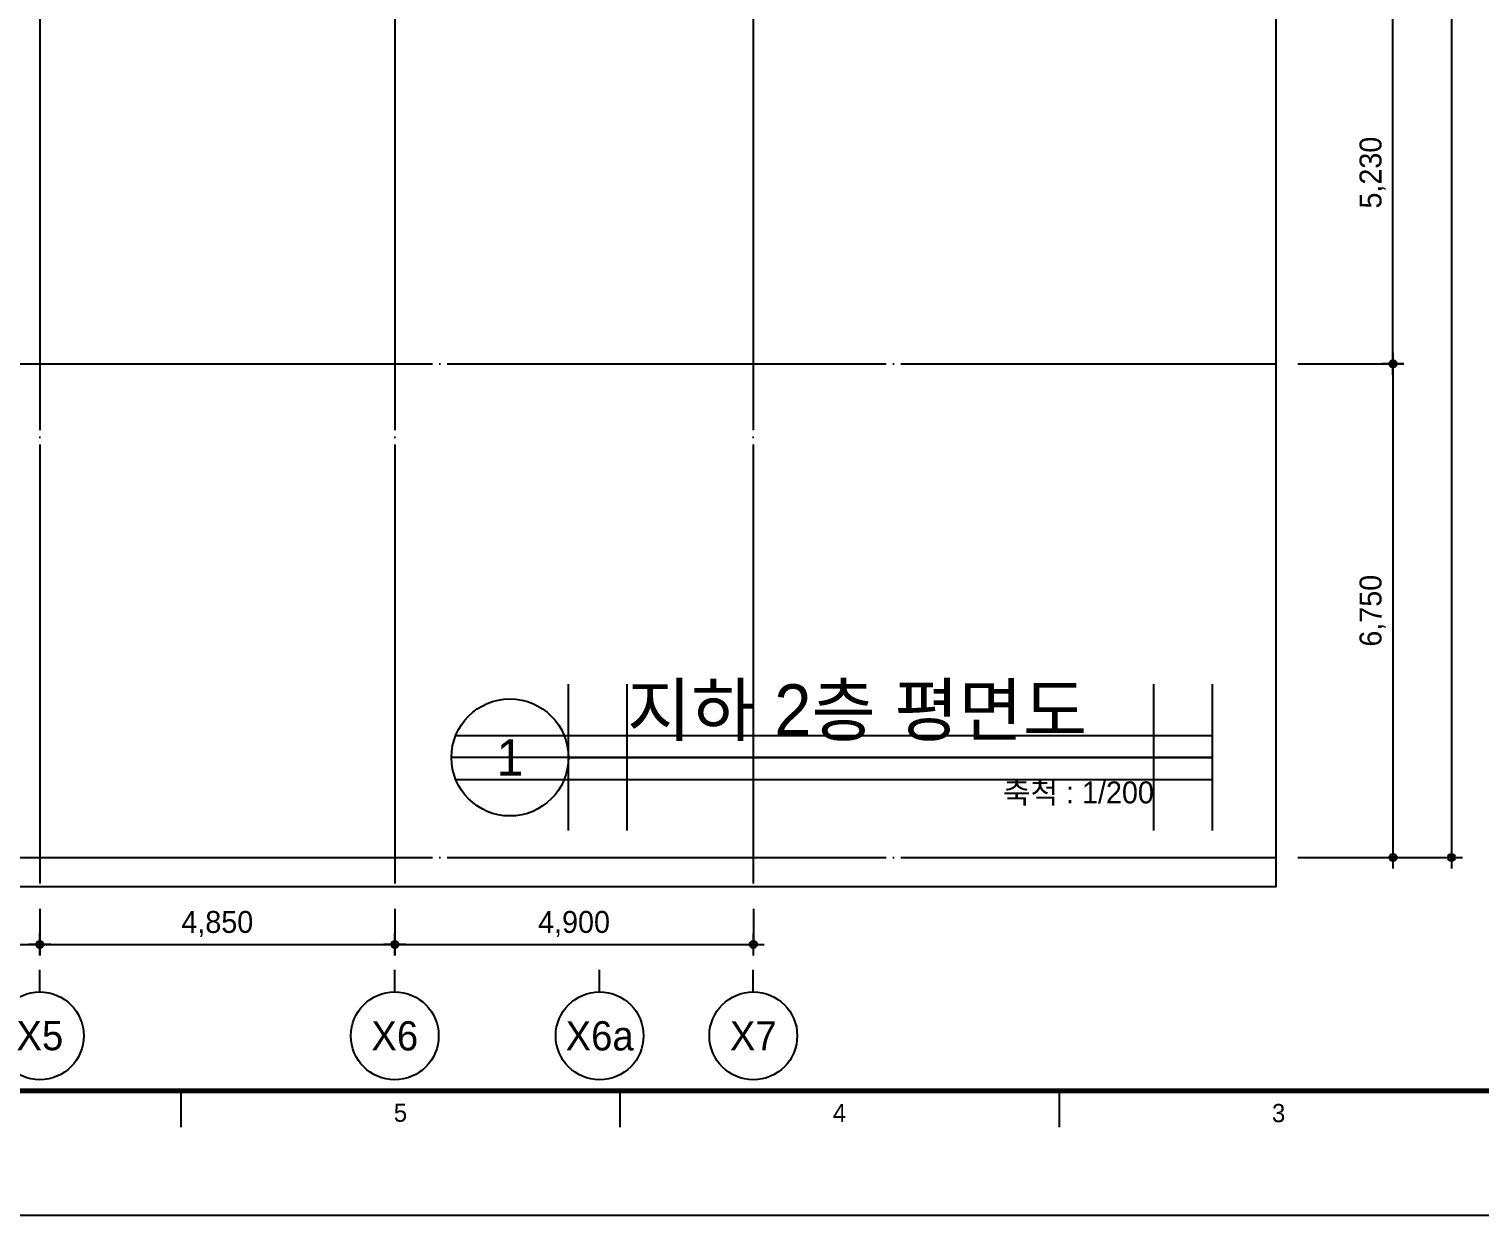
# Model space of a CAD drawing. Header units: millimetres. Extents: x 0 to 1390178, y 0 to 110113.
# Drawn here: x 303924 to 323739, y 0 to 16216 of the extents above; entities that cross this region are included whole.
import ezdxf
from ezdxf.enums import TextEntityAlignment as Align
from ezdxf.xclip import XClip

# ---------------------------------------------------------------- set-up
doc = ezdxf.new("R2010")
doc.units = ezdxf.units.MM
doc.header["$LTSCALE"] = 100
doc.header["$XCLIPFRAME"] = 0
doc.linetypes.add('X - 평면도$0$CEN', pattern=[62, 60, -1, 0, -1])
doc.layers.get('DEFPOINTS').update_dxf_attribs({"color": 145})
for name, color, linetype in [('AA-MKXM', 7, 'Continuous'), ('AA-XXXX-DIMS', 7, 'Continuous'), ('DIM', 7, 'Continuous'), ('X - SHEET$0$AA-BORD-FORM', 7, 'Continuous'), ('X - SHEET$0$AA-BORD-TEXT', 3, 'Continuous'), ('X - 평면도$0$AA-XXXX-CNTL', 1, 'X - 평면도$0$CEN')]:
    doc.layers.add(name, color=color, linetype=linetype)
doc.styles.add('HAUD01', font='Dotum.ttf')
doc.styles.get("Standard").update_dxf_attribs({"font": 'Dotum.ttf'})
doc.styles.add('X - SHEET$0$HAUD01', font='Dotum.ttf')
doc.dimstyles.new('HAUD-100', dxfattribs={"dimscale": 100, "dimtxt": 3, "dimasz": 1, "dimexe": 0, "dimexo": 3, "dimgap": 1, "dimtad": 1, "dimdec": 0, "dimdsep": 46, "dimlunit": 6, "dimtxsty": 'HAUD01', "dimblk": 'DIMDOT', "dimcen": 2.5, "dimdle": 1.5, "dimclrd": 7, "dimclre": 7, "dimclrt": 3, "dimadec": 0, "dimazin": 0, "dimtfac": 1, "dimtdec": 0, "dimtix": 1, "dimtmove": 2, "dimatfit": 3, "dimfxl": 1, "dimtvp": 1, "dimtolj": 1, "dimtzin": 0, "dimarcsym": 0})

# ---------------------------------------------------------------- blocks, each defined once
blk = doc.blocks.new('X - SHEET$0$HAUDsheetV')
at = {"layer": 'X - SHEET$0$AA-BORD-FORM', "color": 2}
for p, q in [((541, 17), (541, 12)), ((601, 17), (601, 12)), ((661, 17), (661, 12))]:
    blk.add_line(p, q, dxfattribs=at)
at = {"layer": 'X - SHEET$0$AA-BORD-FORM', "color": 1}
blk.add_lwpolyline([(1, 0), (841, 0), (841, 594), (1, 594)], close=True, dxfattribs=at)
at = {"layer": 'X - SHEET$0$AA-BORD-FORM', "color": 2, "const_width": 0.682}
blk.add_lwpolyline([(21, 17), (21, 577), (821, 577), (821, 17)], close=True, dxfattribs=at)
at = {"layer": 'X - SHEET$0$AA-BORD-TEXT', "color": 7, "style": 'X - SHEET$0$HAUD01'}
for s, p in [('5', (571, 13.99)), ('4', (631, 13.95)), ('3', (691, 13.94))]:
    blk.add_text(s, height=2.5, dxfattribs=at).set_placement(p, align=Align.MIDDLE_CENTER)
at = {"layer": 'X - SHEET$0$AA-BORD-TEXT', "color": 3, "style": 'X - SHEET$0$HAUD01'}
for tag, p in [('PJCode', (786, 567.94)), ('작성자', (786.11, 194.82)), ('검토자', (786.11, 181.82)), ('최종검토자', (786.11, 168.82)), ('승인자', (786.11, 155.82)), ('일자', (786.83, 144.02)), ('개정번호', (812, 65.92))]:
    blk.add_attdef(tag, text='', height=3, dxfattribs=at).set_placement(p, align=Align.MIDDLE_CENTER)
at = {"layer": 'X - SHEET$0$AA-BORD-TEXT', "color": 3, "lineweight": 30, "flags": 104}
blk.add_attdef('PJTitle', text='', height=4, dxfattribs=at).set_placement((787.25, 536.62), align=Align.MIDDLE_CENTER)
blk = doc.blocks.new('X - SHEET')
at = {"xscale": 100, "yscale": 100, "zscale": 100}
blk.add_blockref('X - SHEET$0$HAUDsheetV', (-100, 0), dxfattribs=at)
blk = doc.blocks.new('DIMDOT')
at = {"layer": 'AA-XXXX-DIMS'}
for p, q in [((-1.5, 0), (1.5, 0)), ((0, -1.5), (0, 1.5))]:
    blk.add_line(p, q, dxfattribs=at)
for radius in [0.5, 0.25]:
    blk.add_circle((0, 0), radius, dxfattribs=at)
blk = doc.blocks.new('*D283')
at = {"color": 7, "lineweight": -2, "transparency": 16777216}
for p, q in [((-19717, -14259), (-19717, -14746)), ((-11317, -14259), (-11317, -14746)), ((-19617, -14746), (-11417, -14746))]:
    blk.add_line(p, q, dxfattribs=at)
at = {"layer": 'DEFPOINTS', "color": 0, "transparency": 16777216}
for p in [(-19717, -13959, 0), (-11317, -13959, 0), (-11317, -14746)]:
    blk.add_point(p, dxfattribs=at)
at = {"color": 7, "lineweight": -2, "transparency": 16777216, "xscale": 100, "yscale": 100, "zscale": 100, "rotation": 180}
blk.add_blockref('DIMDOT', (-19717, -14746), dxfattribs=at)
at = {"color": 7, "lineweight": -2, "transparency": 16777216, "xscale": 100, "yscale": 100, "zscale": 100}
blk.add_blockref('DIMDOT', (-11317, -14746), dxfattribs=at)
at = {"color": 3, "transparency": 16777216, "insert": (-15517, -14467), "char_height": 300, "attachment_point": 5, "style": 'HAUD01'}
blk.add_mtext('\\A1;8,400', dxfattribs=at)
blk = doc.blocks.new('*D284')
at = {"color": 7, "lineweight": -2, "transparency": 16777216}
for p, q in [((-11317, -14259), (-11317, -14746)), ((-6467, -14259), (-6467, -14746)), ((-11217, -14746), (-6567, -14746))]:
    blk.add_line(p, q, dxfattribs=at)
at = {"layer": 'DEFPOINTS', "color": 0, "transparency": 16777216}
for p in [(-11317, -13959, 0), (-6467, -13959, 0), (-6467, -14746)]:
    blk.add_point(p, dxfattribs=at)
at = {"color": 7, "lineweight": -2, "transparency": 16777216, "xscale": 100, "yscale": 100, "zscale": 100, "rotation": 180}
blk.add_blockref('DIMDOT', (-11317, -14746), dxfattribs=at)
at = {"color": 7, "lineweight": -2, "transparency": 16777216, "xscale": 100, "yscale": 100, "zscale": 100}
blk.add_blockref('DIMDOT', (-6467, -14746), dxfattribs=at)
at = {"color": 3, "transparency": 16777216, "insert": (-8892, -14467), "char_height": 300, "attachment_point": 5, "style": 'HAUD01'}
blk.add_mtext('\\A1;4,850', dxfattribs=at)
blk = doc.blocks.new('*D285')
at = {"color": 7, "lineweight": -2, "transparency": 16777216}
for p, q in [((-6467, -14259), (-6467, -14746)), ((-1567, -14259), (-1567, -14746)), ((-6367, -14746), (-1667, -14746))]:
    blk.add_line(p, q, dxfattribs=at)
at = {"layer": 'DEFPOINTS', "color": 0, "transparency": 16777216}
for p in [(-6467, -13959, 0), (-1567, -13959, 0), (-1567, -14746)]:
    blk.add_point(p, dxfattribs=at)
at = {"color": 7, "lineweight": -2, "transparency": 16777216, "xscale": 100, "yscale": 100, "zscale": 100, "rotation": 180}
blk.add_blockref('DIMDOT', (-6467, -14746), dxfattribs=at)
at = {"color": 7, "lineweight": -2, "transparency": 16777216, "xscale": 100, "yscale": 100, "zscale": 100}
blk.add_blockref('DIMDOT', (-1567, -14746), dxfattribs=at)
at = {"color": 3, "transparency": 16777216, "insert": (-4017, -14467), "char_height": 300, "attachment_point": 5, "style": 'HAUD01'}
blk.add_mtext('\\A1;4,900', dxfattribs=at)
blk = doc.blocks.new('*D289')
at = {"color": 7, "lineweight": -2, "transparency": 16777216}
for p, q in [((5874, 33471), (7974, 33471)), ((7974, 33371), (7974, -13459)), ((5874, -13559), (7974, -13559))]:
    blk.add_line(p, q, dxfattribs=at)
at = {"layer": 'DEFPOINTS', "color": 0, "transparency": 16777216}
for p in [(5574, 33471, 0), (5574, -13559, 0), (7974, -13559)]:
    blk.add_point(p, dxfattribs=at)
at = {"color": 7, "lineweight": -2, "transparency": 16777216, "xscale": 100, "yscale": 100, "zscale": 100}
for p, rotation in [((7974, 33471), 90), ((7974, -13559), 270)]:
    blk.add_blockref('DIMDOT', p, dxfattribs=dict(at, rotation=rotation))
at = {"color": 3, "transparency": 16777216, "insert": (7695, 9956), "char_height": 300, "attachment_point": 5, "rotation": 90, "style": 'HAUD01'}
blk.add_mtext('\\A1;47,030', dxfattribs=at)
blk = doc.blocks.new('*D293')
at = {"color": 7, "lineweight": -2, "transparency": 16777216}
for p, q in [((5874, -1579), (7174, -1579)), ((7174, -6709), (7174, -1679)), ((5874, -6809), (7174, -6809))]:
    blk.add_line(p, q, dxfattribs=at)
at = {"layer": 'DEFPOINTS', "color": 0, "transparency": 16777216}
for p in [(5574, -1579, 0), (7174, -1579), (5574, -6809, 0)]:
    blk.add_point(p, dxfattribs=at)
at = {"color": 7, "lineweight": -2, "transparency": 16777216, "xscale": 100, "yscale": 100, "zscale": 100}
for p, rotation in [((7174, -1579), 90), ((7174, -6809), 270)]:
    blk.add_blockref('DIMDOT', p, dxfattribs=dict(at, rotation=rotation))
at = {"color": 3, "transparency": 16777216, "insert": (6895, -4194), "char_height": 300, "attachment_point": 5, "rotation": 90, "style": 'HAUD01'}
blk.add_mtext('\\A1;5,230', dxfattribs=at)
blk = doc.blocks.new('*D296')
at = {"color": 7, "lineweight": -2, "transparency": 16777216}
for p, q in [((5874, -6809), (7174, -6809)), ((7174, -6909), (7174, -13459)), ((5874, -13559), (7174, -13559))]:
    blk.add_line(p, q, dxfattribs=at)
at = {"layer": 'DEFPOINTS', "color": 0, "transparency": 16777216}
for p in [(5574, -6809, 0), (5574, -13559), (7174, -13559)]:
    blk.add_point(p, dxfattribs=at)
at = {"color": 7, "lineweight": -2, "transparency": 16777216, "xscale": 100, "yscale": 100, "zscale": 100}
for p, rotation in [((7174, -6809), 90), ((7174, -13559), 270)]:
    blk.add_blockref('DIMDOT', p, dxfattribs=dict(at, rotation=rotation))
at = {"color": 3, "transparency": 16777216, "insert": (6895, -10184), "char_height": 300, "attachment_point": 5, "rotation": 90, "style": 'HAUD01'}
blk.add_mtext('\\A1;6,750', dxfattribs=at)
blk = doc.blocks.new('X - 평면도$0$A$C9949ff83')
at = {"layer": 'DEFPOINTS'}
for points in [[(0, 59400), (84000, 59400), (84000, 0), (0, 0)], [(2000, 1700), (75000, 1700), (75000, 57700), (2000, 57700)]]:
    blk.add_lwpolyline(points, close=True, dxfattribs=at)
blk = doc.blocks.new('X - 평면도', base_point=(-475.4, -286.7))
at = {"layer": 'DEFPOINTS'}
blk.add_lwpolyline([(405286.2, 68689.6), (466213.6, 68689.6), (466213.6, 19243.1), (405286.2, 19243.1)], close=True, dxfattribs=at)
at = {"layer": 'X - 평면도$0$AA-XXXX-CNTL'}
for p, q in [((449322, 68689.6), (449322, 19243.1)), ((454172, 68689.6), (454172, 19243.1)), ((459072, 68689.6), (459072, 19243.1)), ((405286.2, 26393.1), (466213.6, 26393.1)), ((405286.2, 19643.1), (466213.6, 19643.1))]:
    blk.add_line(p, q, dxfattribs=at)
blk.add_blockref('X - 평면도$0$A$C9949ff83', (397249.9, 14755.9))
blk = doc.blocks.new('저층부 치수')
at = {"layer": 'DIM'}
for p, q in [((-11317.2, -15396.1, 0), (-11317.2, -15096.1, 0)), ((-6467.2, -15396.1, 0), (-6467.2, -15096.1, 0)), ((-3667.2, -15396.1), (-3667.2, -15096.1)), ((-1567.2, -15396.1, 0), (-1567.2, -15096.1, 0))]:
    blk.add_line(p, q, dxfattribs=at)
for centre in [(-11317.2, -15996.1, 0), (-6467.2, -15996.1, 0), (-3667.2, -15996.1), (-1567.2, -15996.1, 0)]:
    blk.add_circle(centre, 600, dxfattribs=at)
at = {"layer": 'DIM', "style": 'HAUD01'}
for s, p in [('X5', (-11317.2, -15996.1, 0)), ('X6', (-6467.2, -15996.1, 0)), ('X6a', (-3667.2, -15996.1)), ('X7', (-1567.2, -15996.1, 0))]:
    blk.add_text(s, height=400, dxfattribs=at).set_placement(p, align=Align.MIDDLE)
for base, p1, p2, angle, picture, middle in [((7974.4, -13559.1, 0), (5574.4, 33470.9), (5574.4, -13559.1), 90, '*D289', (7695.3, 9955.9, 0)), ((7174.4, -1579.1, 0), (5574.4, -6809.1), (5574.4, -1579.1), 270, '*D293', (6895.3, -4194.1, 0)), ((-11317.2, -14746.1, 0), (-19717.2, -13959.1), (-11317.2, -13959.1), 180, '*D283', (-15517.2, -14467, 0)), ((-6467.2, -14746.1, 0), (-11317.2, -13959.1), (-6467.2, -13959.1), 180, '*D284', (-8892.2, -14467, 0)), ((-1567.2, -14746.1, 0), (-6467.2, -13959.1), (-1567.2, -13959.1), 180, '*D285', (-4017.2, -14467, 0))]:
    dim = blk.add_linear_dim(base=base, p1=p1, p2=p2, angle=angle, dimstyle='HAUD-100')
    dim.commit()
    dim.dimension.update_dxf_attribs({"geometry": picture, "text_midpoint": middle})
dim = blk.add_aligned_dim(p1=(5574.4, -6809.1, 0), p2=(5574.4, -13559.1), distance=1600, dimstyle='HAUD-100')
dim.commit()
dim.dimension.update_dxf_attribs({"geometry": '*D296', "text_midpoint": (6895.3, -10184.1)})

msp = doc.modelspace()

# ---------------------------------------------------------------- block references
ref = msp.add_blockref('X - 평면도', (-145725.3, -15042.6))
XClip(ref).set_block_clipping_path([(397249.9173510048, 14755.918494578), (481249.9173510048, 74155.918494578)])

# ---------------------------------------------------------------- next in the draw order: linework, layer by layer
at = {"layer": 'AA-MKXM', "color": 3}
msp.add_line((311296.1, 6255.9), (320096.1, 6255.9), dxfattribs=at)
msp.add_circle((310496.1, 6255.9), 800, dxfattribs=at)
at = {"layer": 'DEFPOINTS'}
for p, q in [((311296.1, 5255.9), (311296.1, 7255.9)), ((312096.1, 5255.9), (312096.1, 7255.9)), ((319296.1, 5255.9), (319296.1, 7255.9)), ((320096.1, 5255.9), (320096.1, 7255.9)), ((309754.5, 6555.9), (320096.1, 6555.9)), ((320096.1, 6255.9), (309696.1, 6255.9)), ((309754.5, 5955.9), (320096.1, 5955.9))]:
    msp.add_line(p, q, dxfattribs=at)

# ---------------------------------------------------------------- next in the draw order: block references
for name, p in [('X - SHEET', (252000, 0)), ('저층부 치수', (315389.3, 18446.3))]:
    msp.add_blockref(name, p)

# ---------------------------------------------------------------- next in the draw order: texts
at = {"layer": 'AA-MKXM', "style": 'HAUD01'}
msp.add_text('지하 2층 평면도', height=700, dxfattribs=at).set_placement((312096.1, 6555.9))
msp.add_text('1', height=500, dxfattribs=at).set_placement((310496.1, 6255.9), align=Align.MIDDLE_CENTER)
at = {"layer": 'AA-MKXM', "insert": (319296.1, 5595.9), "char_height": 300, "attachment_point": 9, "style": 'HAUD01'}
msp.add_mtext('축척 : 1/200', dxfattribs=at)

doc.saveas('drawing.dxf')
